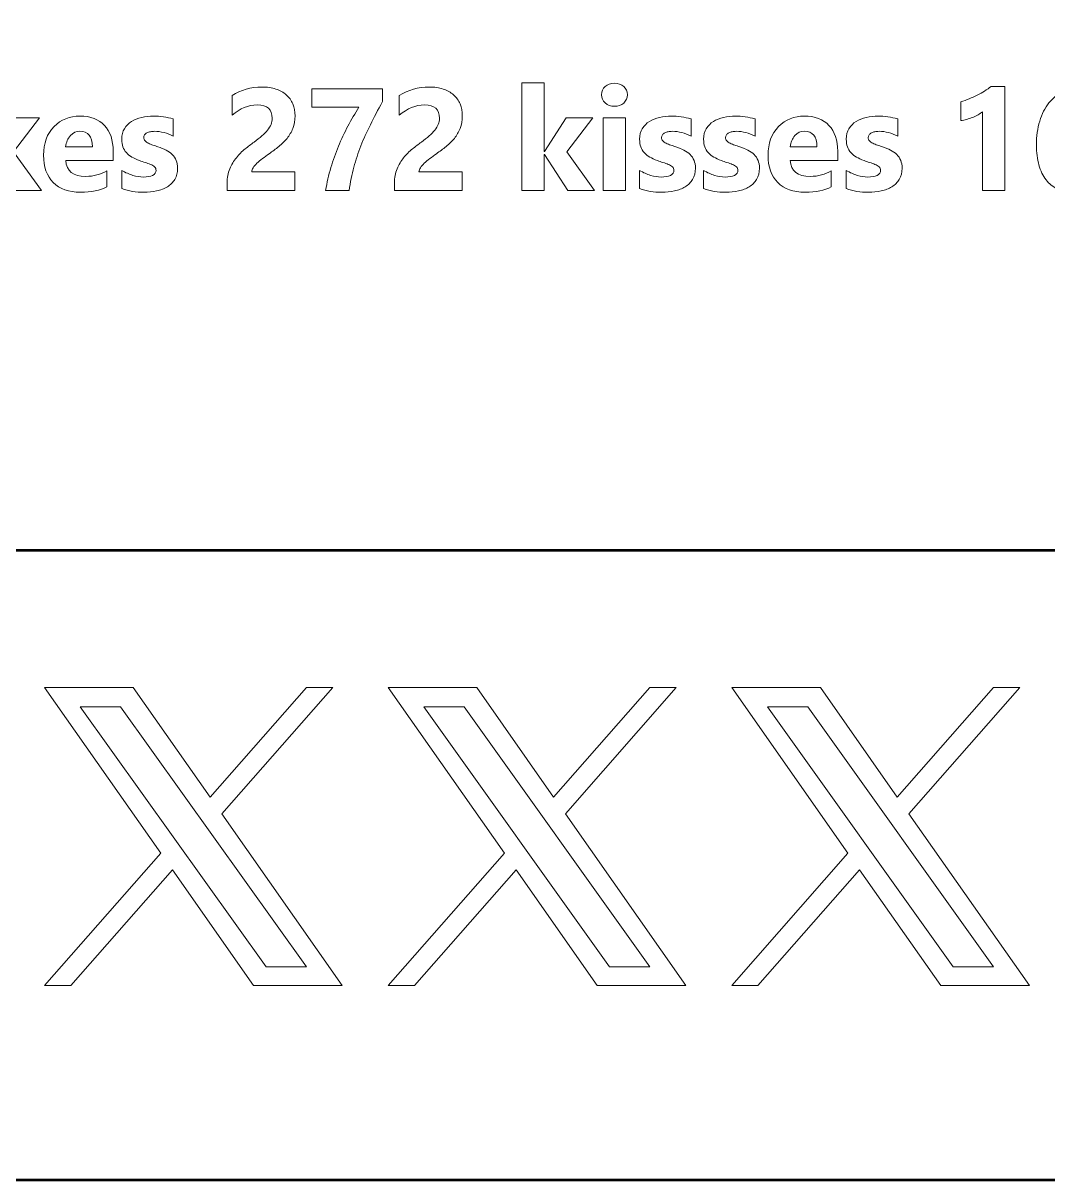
# Model space of a CAD drawing. Header units: centimetres. Extents: x -15 to 18.5, y -14.8 to 14.8.
# Drawn here: x -6.74 to -2.27, y -14.85 to -9.8 of the extents above; entities that cross this region are included whole.
import ezdxf

# ---------------------------------------------------------------- set-up
doc = ezdxf.new("R2010")
doc.units = ezdxf.units.CM
doc.header["$MEASUREMENT"] = 0
doc.layers.add('Layer 1', color=7, linetype='Continuous')

msp = doc.modelspace()

# ---------------------------------------------------------------- linework, layer by layer
at = {"layer": 'Layer 1', "lineweight": 53}
msp.add_lwpolyline([(-15, -14.85), (6, -14.85), (6, 14.85), (-15, 14.85), (-15, -14.85)], close=True, dxfattribs=at)
at = {"layer": 'Layer 1', "color": 5, "lineweight": 53}
msp.add_open_spline([(-13.5, -4.9), (-13.5, -4.9), (4.5, -4.9), (4.5, -4.9), (4.5, -4.9), (4.5, -4.9), (4.5, -12.1), (4.5, -12.1), (4.5, -12.1), (4.5, -12.1), (-13.5, -12.1), (-13.5, -12.1), (-13.5, -12.1), (-13.5, -12.1), (-13.5, -4.9), (-13.5, -4.9)], degree=3, knots=[0, 0, 0, 0, 0.2, 0.2, 0.2, 0.2, 0.4, 0.4, 0.4, 0.4, 0.6, 0.6, 0.6, 0.6, 1, 1, 1, 1], dxfattribs=at)
at = {"layer": 'Layer 1', "color": 202, "lineweight": 9}
for points, knots in [([(-6.66352, -10.52822), (-6.66352, -10.52822), (-6.7811, -10.52822), (-6.7811, -10.52822), (-6.7811, -10.52822), (-6.7811, -10.52822), (-6.88249, -10.37074), (-6.88249, -10.37074), (-6.88249, -10.37074), (-6.88249, -10.37074), (-6.88376, -10.37074), (-6.88376, -10.37074), (-6.88376, -10.37074), (-6.88376, -10.37074), (-6.88376, -10.52822), (-6.88376, -10.52822), (-6.88376, -10.52822), (-6.88376, -10.52822), (-6.98165, -10.52822), (-6.98165, -10.52822), (-6.98165, -10.52822), (-6.98165, -10.52822), (-6.98165, -10.05821), (-6.98165, -10.05821), (-6.98165, -10.05821), (-6.98165, -10.05821), (-6.88376, -10.05821), (-6.88376, -10.05821), (-6.88376, -10.05821), (-6.88376, -10.05821), (-6.88376, -10.3574), (-6.88376, -10.3574), (-6.88376, -10.3574), (-6.88376, -10.3574), (-6.88249, -10.3574), (-6.88249, -10.3574), (-6.88249, -10.3574), (-6.88249, -10.3574), (-6.78787, -10.21072), (-6.78787, -10.21072), (-6.78787, -10.21072), (-6.78787, -10.21072), (-6.67167, -10.21072), (-6.67167, -10.21072), (-6.67167, -10.21072), (-6.67167, -10.21072), (-6.78544, -10.35984), (-6.78544, -10.35984), (-6.78544, -10.35984), (-6.78544, -10.35984), (-6.66352, -10.52822), (-6.66352, -10.52822)], [0, 0, 0, 0, 0.0714286, 0.0714286, 0.0714286, 0.0714286, 0.1428571, 0.1428571, 0.1428571, 0.1428571, 0.2142857, 0.2142857, 0.2142857, 0.2142857, 0.2857143, 0.2857143, 0.2857143, 0.2857143, 0.3571429, 0.3571429, 0.3571429, 0.3571429, 0.4285714, 0.4285714, 0.4285714, 0.4285714, 0.5, 0.5, 0.5, 0.5, 0.5714286, 0.5714286, 0.5714286, 0.5714286, 0.6428571, 0.6428571, 0.6428571, 0.6428571, 0.7142857, 0.7142857, 0.7142857, 0.7142857, 0.7857143, 0.7857143, 0.7857143, 0.7857143, 0.8571429, 0.8571429, 0.8571429, 0.8571429, 1, 1, 1, 1]), ([(-5.74573, -10.44694), (-5.74573, -10.44694), (-5.55724, -10.44694), (-5.55724, -10.44694), (-5.55724, -10.44694), (-5.55724, -10.44694), (-5.55724, -10.52822), (-5.55724, -10.52822), (-5.55724, -10.52822), (-5.55724, -10.52822), (-5.85304, -10.52822), (-5.85304, -10.52822), (-5.85304, -10.52822), (-5.85304, -10.52822), (-5.85304, -10.49478), (-5.85304, -10.49478), (-5.85304, -10.49478), (-5.85304, -10.47202), (-5.84923, -10.4516), (-5.84151, -10.4335), (-5.84151, -10.4335), (-5.83389, -10.4154), (-5.82426, -10.39921), (-5.81272, -10.38482), (-5.81272, -10.38482), (-5.80118, -10.37042), (-5.78848, -10.35772), (-5.77473, -10.34672), (-5.77473, -10.34672), (-5.76097, -10.3356), (-5.74795, -10.32565), (-5.73546, -10.31676), (-5.73546, -10.31676), (-5.72244, -10.30745), (-5.71112, -10.29856), (-5.70128, -10.29009), (-5.70128, -10.29009), (-5.69143, -10.28163), (-5.68318, -10.27316), (-5.67641, -10.2648), (-5.67641, -10.2648), (-5.66974, -10.25644), (-5.66476, -10.24797), (-5.66138, -10.2394), (-5.66138, -10.2394), (-5.6581, -10.23083), (-5.6564, -10.22173), (-5.6564, -10.21199), (-5.6564, -10.21199), (-5.6564, -10.19294), (-5.6618, -10.17855), (-5.6726, -10.16881), (-5.6726, -10.16881), (-5.68329, -10.15918), (-5.6998, -10.15431), (-5.72191, -10.15431), (-5.72191, -10.15431), (-5.76012, -10.15431), (-5.79674, -10.16944), (-5.83166, -10.19982), (-5.83166, -10.19982), (-5.83166, -10.19982), (-5.83166, -10.11367), (-5.83166, -10.11367), (-5.83166, -10.11367), (-5.79293, -10.08869), (-5.74933, -10.0761), (-5.70075, -10.0761), (-5.70075, -10.0761), (-5.67821, -10.0761), (-5.6581, -10.07906), (-5.64021, -10.08499), (-5.64021, -10.08499), (-5.62233, -10.09092), (-5.60719, -10.09928), (-5.5947, -10.11028), (-5.5947, -10.11028), (-5.58232, -10.12118), (-5.5729, -10.13452), (-5.56634, -10.15008), (-5.56634, -10.15008), (-5.55988, -10.16574), (-5.5566, -10.1831), (-5.5566, -10.20236), (-5.5566, -10.20236), (-5.5566, -10.22278), (-5.55978, -10.24099), (-5.56602, -10.25686), (-5.56602, -10.25686), (-5.57237, -10.27284), (-5.58073, -10.28734), (-5.59121, -10.30036), (-5.59121, -10.30036), (-5.60158, -10.31338), (-5.61365, -10.32534), (-5.6273, -10.33613), (-5.6273, -10.33613), (-5.64095, -10.34703), (-5.65513, -10.35751), (-5.66974, -10.36756), (-5.66974, -10.36756), (-5.67969, -10.37466), (-5.68921, -10.38164), (-5.69842, -10.38852), (-5.69842, -10.38852), (-5.70763, -10.3955), (-5.71578, -10.40228), (-5.72276, -10.40905), (-5.72276, -10.40905), (-5.72985, -10.41572), (-5.73546, -10.42228), (-5.73959, -10.42874), (-5.73959, -10.42874), (-5.74372, -10.43509), (-5.74573, -10.44122), (-5.74573, -10.44694)], [0, 0, 0, 0, 0.0333333, 0.0333333, 0.0333333, 0.0333333, 0.0666667, 0.0666667, 0.0666667, 0.0666667, 0.1, 0.1, 0.1, 0.1, 0.1333333, 0.1333333, 0.1333333, 0.1333333, 0.1666667, 0.1666667, 0.1666667, 0.1666667, 0.2, 0.2, 0.2, 0.2, 0.2333333, 0.2333333, 0.2333333, 0.2333333, 0.2666667, 0.2666667, 0.2666667, 0.2666667, 0.3, 0.3, 0.3, 0.3, 0.3333333, 0.3333333, 0.3333333, 0.3333333, 0.3666667, 0.3666667, 0.3666667, 0.3666667, 0.4, 0.4, 0.4, 0.4, 0.4333333, 0.4333333, 0.4333333, 0.4333333, 0.4666667, 0.4666667, 0.4666667, 0.4666667, 0.5, 0.5, 0.5, 0.5, 0.5333333, 0.5333333, 0.5333333, 0.5333333, 0.5666667, 0.5666667, 0.5666667, 0.5666667, 0.6, 0.6, 0.6, 0.6, 0.6333333, 0.6333333, 0.6333333, 0.6333333, 0.6666667, 0.6666667, 0.6666667, 0.6666667, 0.7, 0.7, 0.7, 0.7, 0.7333333, 0.7333333, 0.7333333, 0.7333333, 0.7666667, 0.7666667, 0.7666667, 0.7666667, 0.8, 0.8, 0.8, 0.8, 0.8333333, 0.8333333, 0.8333333, 0.8333333, 0.8666667, 0.8666667, 0.8666667, 0.8666667, 0.9, 0.9, 0.9, 0.9, 0.9333333, 0.9333333, 0.9333333, 0.9333333, 1, 1, 1, 1]), ([(-5.17433, -10.14002), (-5.19412, -10.17579), (-5.2119, -10.20934), (-5.22767, -10.24067), (-5.22767, -10.24067), (-5.24334, -10.272), (-5.2572, -10.3029), (-5.26916, -10.33338), (-5.26916, -10.33338), (-5.28123, -10.36386), (-5.29139, -10.39487), (-5.29985, -10.42641), (-5.29985, -10.42641), (-5.30842, -10.45784), (-5.3153, -10.49181), (-5.3207, -10.52822), (-5.3207, -10.52822), (-5.3207, -10.52822), (-5.42304, -10.52822), (-5.42304, -10.52822), (-5.42304, -10.52822), (-5.41722, -10.49372), (-5.4096, -10.46038), (-5.40008, -10.42842), (-5.40008, -10.42842), (-5.39055, -10.39635), (-5.37954, -10.36524), (-5.36706, -10.33518), (-5.36706, -10.33518), (-5.35457, -10.30512), (-5.3407, -10.27581), (-5.32546, -10.24734), (-5.32546, -10.24734), (-5.31033, -10.21876), (-5.29424, -10.19082), (-5.27731, -10.16362), (-5.27731, -10.16362), (-5.27731, -10.16362), (-5.48379, -10.16362), (-5.48379, -10.16362), (-5.48379, -10.16362), (-5.48379, -10.16362), (-5.48379, -10.08361), (-5.48379, -10.08361), (-5.48379, -10.08361), (-5.48379, -10.08361), (-5.17433, -10.08361), (-5.17433, -10.08361), (-5.17433, -10.08361), (-5.17433, -10.08361), (-5.17433, -10.14002), (-5.17433, -10.14002)], [0, 0, 0, 0, 0.0714286, 0.0714286, 0.0714286, 0.0714286, 0.1428571, 0.1428571, 0.1428571, 0.1428571, 0.2142857, 0.2142857, 0.2142857, 0.2142857, 0.2857143, 0.2857143, 0.2857143, 0.2857143, 0.3571429, 0.3571429, 0.3571429, 0.3571429, 0.4285714, 0.4285714, 0.4285714, 0.4285714, 0.5, 0.5, 0.5, 0.5, 0.5714286, 0.5714286, 0.5714286, 0.5714286, 0.6428571, 0.6428571, 0.6428571, 0.6428571, 0.7142857, 0.7142857, 0.7142857, 0.7142857, 0.7857143, 0.7857143, 0.7857143, 0.7857143, 0.8571429, 0.8571429, 0.8571429, 0.8571429, 1, 1, 1, 1]), ([(-5.01527, -10.44694), (-5.01527, -10.44694), (-4.82678, -10.44694), (-4.82678, -10.44694), (-4.82678, -10.44694), (-4.82678, -10.44694), (-4.82678, -10.52822), (-4.82678, -10.52822), (-4.82678, -10.52822), (-4.82678, -10.52822), (-5.12258, -10.52822), (-5.12258, -10.52822), (-5.12258, -10.52822), (-5.12258, -10.52822), (-5.12258, -10.49478), (-5.12258, -10.49478), (-5.12258, -10.49478), (-5.12258, -10.47202), (-5.11877, -10.4516), (-5.11105, -10.4335), (-5.11105, -10.4335), (-5.10343, -10.4154), (-5.0938, -10.39921), (-5.08226, -10.38482), (-5.08226, -10.38482), (-5.07072, -10.37042), (-5.05802, -10.35772), (-5.04427, -10.34672), (-5.04427, -10.34672), (-5.03051, -10.3356), (-5.01749, -10.32565), (-5.005, -10.31676), (-5.005, -10.31676), (-4.99198, -10.30745), (-4.98066, -10.29856), (-4.97082, -10.29009), (-4.97082, -10.29009), (-4.96097, -10.28163), (-4.95272, -10.27316), (-4.94595, -10.2648), (-4.94595, -10.2648), (-4.93928, -10.25644), (-4.9343, -10.24797), (-4.93092, -10.2394), (-4.93092, -10.2394), (-4.92764, -10.23083), (-4.92594, -10.22173), (-4.92594, -10.21199), (-4.92594, -10.21199), (-4.92594, -10.19294), (-4.93134, -10.17855), (-4.94214, -10.16881), (-4.94214, -10.16881), (-4.95283, -10.15918), (-4.96934, -10.15431), (-4.99145, -10.15431), (-4.99145, -10.15431), (-5.02966, -10.15431), (-5.06628, -10.16944), (-5.1012, -10.19982), (-5.1012, -10.19982), (-5.1012, -10.19982), (-5.1012, -10.11367), (-5.1012, -10.11367), (-5.1012, -10.11367), (-5.06247, -10.08869), (-5.01887, -10.0761), (-4.97029, -10.0761), (-4.97029, -10.0761), (-4.94775, -10.0761), (-4.92764, -10.07906), (-4.90975, -10.08499), (-4.90975, -10.08499), (-4.89187, -10.09092), (-4.87673, -10.09928), (-4.86424, -10.11028), (-4.86424, -10.11028), (-4.85186, -10.12118), (-4.84244, -10.13452), (-4.83588, -10.15008), (-4.83588, -10.15008), (-4.82942, -10.16574), (-4.82614, -10.1831), (-4.82614, -10.20236), (-4.82614, -10.20236), (-4.82614, -10.22278), (-4.82932, -10.24099), (-4.83556, -10.25686), (-4.83556, -10.25686), (-4.84191, -10.27284), (-4.85027, -10.28734), (-4.86075, -10.30036), (-4.86075, -10.30036), (-4.87112, -10.31338), (-4.88319, -10.32534), (-4.89684, -10.33613), (-4.89684, -10.33613), (-4.91049, -10.34703), (-4.92467, -10.35751), (-4.93928, -10.36756), (-4.93928, -10.36756), (-4.94923, -10.37466), (-4.95875, -10.38164), (-4.96796, -10.38852), (-4.96796, -10.38852), (-4.97717, -10.3955), (-4.98532, -10.40228), (-4.9923, -10.40905), (-4.9923, -10.40905), (-4.99939, -10.41572), (-5.005, -10.42228), (-5.00913, -10.42874), (-5.00913, -10.42874), (-5.01326, -10.43509), (-5.01527, -10.44122), (-5.01527, -10.44694)], [0, 0, 0, 0, 0.0333333, 0.0333333, 0.0333333, 0.0333333, 0.0666667, 0.0666667, 0.0666667, 0.0666667, 0.1, 0.1, 0.1, 0.1, 0.1333333, 0.1333333, 0.1333333, 0.1333333, 0.1666667, 0.1666667, 0.1666667, 0.1666667, 0.2, 0.2, 0.2, 0.2, 0.2333333, 0.2333333, 0.2333333, 0.2333333, 0.2666667, 0.2666667, 0.2666667, 0.2666667, 0.3, 0.3, 0.3, 0.3, 0.3333333, 0.3333333, 0.3333333, 0.3333333, 0.3666667, 0.3666667, 0.3666667, 0.3666667, 0.4, 0.4, 0.4, 0.4, 0.4333333, 0.4333333, 0.4333333, 0.4333333, 0.4666667, 0.4666667, 0.4666667, 0.4666667, 0.5, 0.5, 0.5, 0.5, 0.5333333, 0.5333333, 0.5333333, 0.5333333, 0.5666667, 0.5666667, 0.5666667, 0.5666667, 0.6, 0.6, 0.6, 0.6, 0.6333333, 0.6333333, 0.6333333, 0.6333333, 0.6666667, 0.6666667, 0.6666667, 0.6666667, 0.7, 0.7, 0.7, 0.7, 0.7333333, 0.7333333, 0.7333333, 0.7333333, 0.7666667, 0.7666667, 0.7666667, 0.7666667, 0.8, 0.8, 0.8, 0.8, 0.8333333, 0.8333333, 0.8333333, 0.8333333, 0.8666667, 0.8666667, 0.8666667, 0.8666667, 0.9, 0.9, 0.9, 0.9, 0.9333333, 0.9333333, 0.9333333, 0.9333333, 1, 1, 1, 1]), ([(-4.24851, -10.52822), (-4.24851, -10.52822), (-4.36609, -10.52822), (-4.36609, -10.52822), (-4.36609, -10.52822), (-4.36609, -10.52822), (-4.46748, -10.37074), (-4.46748, -10.37074), (-4.46748, -10.37074), (-4.46748, -10.37074), (-4.46875, -10.37074), (-4.46875, -10.37074), (-4.46875, -10.37074), (-4.46875, -10.37074), (-4.46875, -10.52822), (-4.46875, -10.52822), (-4.46875, -10.52822), (-4.46875, -10.52822), (-4.56664, -10.52822), (-4.56664, -10.52822), (-4.56664, -10.52822), (-4.56664, -10.52822), (-4.56664, -10.05821), (-4.56664, -10.05821), (-4.56664, -10.05821), (-4.56664, -10.05821), (-4.46875, -10.05821), (-4.46875, -10.05821), (-4.46875, -10.05821), (-4.46875, -10.05821), (-4.46875, -10.3574), (-4.46875, -10.3574), (-4.46875, -10.3574), (-4.46875, -10.3574), (-4.46748, -10.3574), (-4.46748, -10.3574), (-4.46748, -10.3574), (-4.46748, -10.3574), (-4.37286, -10.21072), (-4.37286, -10.21072), (-4.37286, -10.21072), (-4.37286, -10.21072), (-4.25666, -10.21072), (-4.25666, -10.21072), (-4.25666, -10.21072), (-4.25666, -10.21072), (-4.37043, -10.35984), (-4.37043, -10.35984), (-4.37043, -10.35984), (-4.37043, -10.35984), (-4.24851, -10.52822), (-4.24851, -10.52822)], [0, 0, 0, 0, 0.0714286, 0.0714286, 0.0714286, 0.0714286, 0.1428571, 0.1428571, 0.1428571, 0.1428571, 0.2142857, 0.2142857, 0.2142857, 0.2142857, 0.2857143, 0.2857143, 0.2857143, 0.2857143, 0.3571429, 0.3571429, 0.3571429, 0.3571429, 0.4285714, 0.4285714, 0.4285714, 0.4285714, 0.5, 0.5, 0.5, 0.5, 0.5714286, 0.5714286, 0.5714286, 0.5714286, 0.6428571, 0.6428571, 0.6428571, 0.6428571, 0.7142857, 0.7142857, 0.7142857, 0.7142857, 0.7857143, 0.7857143, 0.7857143, 0.7857143, 0.8571429, 0.8571429, 0.8571429, 0.8571429, 1, 1, 1, 1]), ([(-4.16214, -10.16045), (-4.17865, -10.16045), (-4.1922, -10.15558), (-4.20268, -10.14574), (-4.20268, -10.14574), (-4.21326, -10.1359), (-4.21855, -10.12394), (-4.21855, -10.10965), (-4.21855, -10.10965), (-4.21855, -10.09494), (-4.21326, -10.08298), (-4.20268, -10.07367), (-4.20268, -10.07367), (-4.1922, -10.06435), (-4.17865, -10.0597), (-4.16214, -10.0597), (-4.16214, -10.0597), (-4.14532, -10.0597), (-4.13177, -10.06435), (-4.12129, -10.07367), (-4.12129, -10.07367), (-4.11092, -10.08298), (-4.10563, -10.09494), (-4.10563, -10.10965), (-4.10563, -10.10965), (-4.10563, -10.12447), (-4.11092, -10.13674), (-4.12129, -10.14627), (-4.12129, -10.14627), (-4.13177, -10.15569), (-4.14532, -10.16045), (-4.16214, -10.16045)], [0, 0, 0, 0, 0.1111111, 0.1111111, 0.1111111, 0.1111111, 0.2222222, 0.2222222, 0.2222222, 0.2222222, 0.3333333, 0.3333333, 0.3333333, 0.3333333, 0.4444444, 0.4444444, 0.4444444, 0.4444444, 0.5555556, 0.5555556, 0.5555556, 0.5555556, 0.6666667, 0.6666667, 0.6666667, 0.6666667, 0.7777778, 0.7777778, 0.7777778, 0.7777778, 1, 1, 1, 1]), ([(-2.45759, -10.07367), (-2.45759, -10.07367), (-2.45759, -10.52822), (-2.45759, -10.52822), (-2.45759, -10.52822), (-2.45759, -10.52822), (-2.55527, -10.52822), (-2.55527, -10.52822), (-2.55527, -10.52822), (-2.55527, -10.52822), (-2.55527, -10.18405), (-2.55527, -10.18405), (-2.55527, -10.18405), (-2.56067, -10.18881), (-2.56702, -10.19326), (-2.57443, -10.19749), (-2.57443, -10.19749), (-2.58173, -10.20172), (-2.58956, -10.20564), (-2.59782, -10.20903), (-2.59782, -10.20903), (-2.60607, -10.21241), (-2.61464, -10.21527), (-2.62353, -10.2177), (-2.62353, -10.2177), (-2.63242, -10.22003), (-2.64121, -10.22173), (-2.64989, -10.22278), (-2.64989, -10.22278), (-2.64989, -10.22278), (-2.64989, -10.14034), (-2.64989, -10.14034), (-2.64989, -10.14034), (-2.62449, -10.13293), (-2.60046, -10.12341), (-2.57792, -10.11177), (-2.57792, -10.11177), (-2.55538, -10.10023), (-2.53506, -10.08753), (-2.51685, -10.07367), (-2.51685, -10.07367), (-2.51685, -10.07367), (-2.45759, -10.07367), (-2.45759, -10.07367)], [0, 0, 0, 0, 0.0833333, 0.0833333, 0.0833333, 0.0833333, 0.1666667, 0.1666667, 0.1666667, 0.1666667, 0.25, 0.25, 0.25, 0.25, 0.3333333, 0.3333333, 0.3333333, 0.3333333, 0.4166667, 0.4166667, 0.4166667, 0.4166667, 0.5, 0.5, 0.5, 0.5, 0.5833333, 0.5833333, 0.5833333, 0.5833333, 0.6666667, 0.6666667, 0.6666667, 0.6666667, 0.75, 0.75, 0.75, 0.75, 0.8333333, 0.8333333, 0.8333333, 0.8333333, 1, 1, 1, 1]), ([(-2.00621, -10.38037), (-2.00621, -10.40228), (-2.01002, -10.4227), (-2.01764, -10.44175), (-2.01764, -10.44175), (-2.02537, -10.4607), (-2.03595, -10.47721), (-2.0496, -10.49118), (-2.0496, -10.49118), (-2.06325, -10.50515), (-2.07945, -10.51605), (-2.09828, -10.52399), (-2.09828, -10.52399), (-2.11712, -10.53203), (-2.13765, -10.53595), (-2.15999, -10.53595), (-2.15999, -10.53595), (-2.18496, -10.53595), (-2.2074, -10.53129), (-2.22708, -10.52198), (-2.22708, -10.52198), (-2.24687, -10.51277), (-2.2636, -10.49922), (-2.27725, -10.48155), (-2.27725, -10.48155), (-2.2908, -10.46387), (-2.30127, -10.44218), (-2.30847, -10.41657), (-2.30847, -10.41657), (-2.31577, -10.39095), (-2.31937, -10.36196), (-2.31937, -10.32946), (-2.31937, -10.32946), (-2.31937, -10.29126), (-2.31471, -10.25655), (-2.30529, -10.22543), (-2.30529, -10.22543), (-2.29588, -10.19432), (-2.28243, -10.16775), (-2.26497, -10.14563), (-2.26497, -10.14563), (-2.24751, -10.12351), (-2.22634, -10.10637), (-2.20158, -10.0943), (-2.20158, -10.0943), (-2.17671, -10.08224), (-2.14887, -10.0761), (-2.11786, -10.0761), (-2.11786, -10.0761), (-2.08347, -10.0761), (-2.0569, -10.08023), (-2.03785, -10.08827), (-2.03785, -10.08827), (-2.03785, -10.08827), (-2.03785, -10.17008), (-2.03785, -10.17008), (-2.03785, -10.17008), (-2.0604, -10.15727), (-2.08495, -10.15092), (-2.11162, -10.15092), (-2.11162, -10.15092), (-2.12813, -10.15092), (-2.14316, -10.1541), (-2.1566, -10.16045), (-2.1566, -10.16045), (-2.17004, -10.1669), (-2.18158, -10.17601), (-2.19121, -10.18775), (-2.19121, -10.18775), (-2.20073, -10.19961), (-2.20835, -10.21379), (-2.21375, -10.2304), (-2.21375, -10.2304), (-2.21925, -10.24702), (-2.22222, -10.26565), (-2.22264, -10.28607), (-2.22264, -10.28607), (-2.22264, -10.28607), (-2.22073, -10.28607), (-2.22073, -10.28607), (-2.22073, -10.28607), (-2.19967, -10.25686), (-2.16856, -10.24236), (-2.12749, -10.24236), (-2.12749, -10.24236), (-2.10908, -10.24236), (-2.09236, -10.24564), (-2.07754, -10.25231), (-2.07754, -10.25231), (-2.06262, -10.25887), (-2.04992, -10.26819), (-2.03934, -10.28036), (-2.03934, -10.28036), (-2.02886, -10.29242), (-2.02071, -10.30692), (-2.01489, -10.32386), (-2.01489, -10.32386), (-2.00907, -10.34089), (-2.00621, -10.35963), (-2.00621, -10.38037)], [0, 0, 0, 0, 0.0384615, 0.0384615, 0.0384615, 0.0384615, 0.0769231, 0.0769231, 0.0769231, 0.0769231, 0.1153846, 0.1153846, 0.1153846, 0.1153846, 0.1538462, 0.1538462, 0.1538462, 0.1538462, 0.1923077, 0.1923077, 0.1923077, 0.1923077, 0.2307692, 0.2307692, 0.2307692, 0.2307692, 0.2692308, 0.2692308, 0.2692308, 0.2692308, 0.3076923, 0.3076923, 0.3076923, 0.3076923, 0.3461538, 0.3461538, 0.3461538, 0.3461538, 0.3846154, 0.3846154, 0.3846154, 0.3846154, 0.4230769, 0.4230769, 0.4230769, 0.4230769, 0.4615385, 0.4615385, 0.4615385, 0.4615385, 0.5, 0.5, 0.5, 0.5, 0.5384615, 0.5384615, 0.5384615, 0.5384615, 0.5769231, 0.5769231, 0.5769231, 0.5769231, 0.6153846, 0.6153846, 0.6153846, 0.6153846, 0.6538462, 0.6538462, 0.6538462, 0.6538462, 0.6923077, 0.6923077, 0.6923077, 0.6923077, 0.7307692, 0.7307692, 0.7307692, 0.7307692, 0.7692308, 0.7692308, 0.7692308, 0.7692308, 0.8076923, 0.8076923, 0.8076923, 0.8076923, 0.8461538, 0.8461538, 0.8461538, 0.8461538, 0.8846154, 0.8846154, 0.8846154, 0.8846154, 0.9230769, 0.9230769, 0.9230769, 0.9230769, 1, 1, 1, 1]), ([(-6.35035, -10.39741), (-6.35035, -10.39741), (-6.55747, -10.39741), (-6.55747, -10.39741), (-6.55747, -10.39741), (-6.55419, -10.44345), (-6.52508, -10.46652), (-6.47037, -10.46652), (-6.47037, -10.46652), (-6.43544, -10.46652), (-6.40475, -10.45826), (-6.37829, -10.44175), (-6.37829, -10.44175), (-6.37829, -10.44175), (-6.37829, -10.51245), (-6.37829, -10.51245), (-6.37829, -10.51245), (-6.40761, -10.52811), (-6.44571, -10.53595), (-6.4927, -10.53595), (-6.4927, -10.53595), (-6.54392, -10.53595), (-6.58372, -10.52176), (-6.61208, -10.49329), (-6.61208, -10.49329), (-6.64034, -10.46493), (-6.65452, -10.42524), (-6.65452, -10.37444), (-6.65452, -10.37444), (-6.65452, -10.32174), (-6.63928, -10.27993), (-6.60859, -10.24914), (-6.60859, -10.24914), (-6.578, -10.21834), (-6.54043, -10.20299), (-6.49577, -10.20299), (-6.49577, -10.20299), (-6.44952, -10.20299), (-6.41364, -10.21675), (-6.38835, -10.24416), (-6.38835, -10.24416), (-6.36305, -10.27168), (-6.35035, -10.30904), (-6.35035, -10.35613), (-6.35035, -10.35613), (-6.35035, -10.35613), (-6.35035, -10.39741), (-6.35035, -10.39741)], [0, 0, 0, 0, 0.0769231, 0.0769231, 0.0769231, 0.0769231, 0.1538462, 0.1538462, 0.1538462, 0.1538462, 0.2307692, 0.2307692, 0.2307692, 0.2307692, 0.3076923, 0.3076923, 0.3076923, 0.3076923, 0.3846154, 0.3846154, 0.3846154, 0.3846154, 0.4615385, 0.4615385, 0.4615385, 0.4615385, 0.5384615, 0.5384615, 0.5384615, 0.5384615, 0.6153846, 0.6153846, 0.6153846, 0.6153846, 0.6923077, 0.6923077, 0.6923077, 0.6923077, 0.7692308, 0.7692308, 0.7692308, 0.7692308, 0.8461538, 0.8461538, 0.8461538, 0.8461538, 1, 1, 1, 1]), ([(-6.31288, -10.51986), (-6.31288, -10.51986), (-6.31288, -10.44048), (-6.31288, -10.44048), (-6.31288, -10.44048), (-6.29669, -10.45022), (-6.2806, -10.45742), (-6.26462, -10.46218), (-6.26462, -10.46218), (-6.24864, -10.46694), (-6.23351, -10.46927), (-6.21922, -10.46927), (-6.21922, -10.46927), (-6.20186, -10.46927), (-6.18811, -10.46694), (-6.17816, -10.46218), (-6.17816, -10.46218), (-6.1681, -10.45742), (-6.16313, -10.45022), (-6.16313, -10.44048), (-6.16313, -10.44048), (-6.16313, -10.43424), (-6.16535, -10.42905), (-6.1699, -10.42493), (-6.1699, -10.42493), (-6.17445, -10.4208), (-6.18027, -10.4172), (-6.18747, -10.41413), (-6.18747, -10.41413), (-6.19456, -10.41106), (-6.20239, -10.4082), (-6.21086, -10.40577), (-6.21086, -10.40577), (-6.21933, -10.40323), (-6.22748, -10.40048), (-6.23531, -10.39741), (-6.23531, -10.39741), (-6.2479, -10.39265), (-6.25901, -10.38746), (-6.26865, -10.38206), (-6.26865, -10.38206), (-6.27828, -10.37656), (-6.28632, -10.37021), (-6.29288, -10.36291), (-6.29288, -10.36291), (-6.29934, -10.35571), (-6.30431, -10.34735), (-6.3077, -10.33783), (-6.3077, -10.33783), (-6.31108, -10.3283), (-6.31288, -10.31708), (-6.31288, -10.30406), (-6.31288, -10.30406), (-6.31288, -10.28628), (-6.30897, -10.27094), (-6.30124, -10.25813), (-6.30124, -10.25813), (-6.29352, -10.24533), (-6.28314, -10.23485), (-6.27023, -10.2267), (-6.27023, -10.2267), (-6.25732, -10.21855), (-6.2425, -10.21252), (-6.22589, -10.20871), (-6.22589, -10.20871), (-6.20927, -10.2049), (-6.19192, -10.20299), (-6.17392, -10.20299), (-6.17392, -10.20299), (-6.15985, -10.20299), (-6.14567, -10.20405), (-6.13117, -10.20627), (-6.13117, -10.20627), (-6.11667, -10.20839), (-6.10238, -10.21157), (-6.08831, -10.21569), (-6.08831, -10.21569), (-6.08831, -10.21569), (-6.08831, -10.29136), (-6.08831, -10.29136), (-6.08831, -10.29136), (-6.10079, -10.28406), (-6.11402, -10.27866), (-6.1282, -10.27507), (-6.1282, -10.27507), (-6.14239, -10.27147), (-6.15625, -10.26967), (-6.1699, -10.26967), (-6.1699, -10.26967), (-6.17636, -10.26967), (-6.18239, -10.2702), (-6.188, -10.27136), (-6.188, -10.27136), (-6.19372, -10.27242), (-6.1988, -10.27411), (-6.20313, -10.27634), (-6.20313, -10.27634), (-6.20747, -10.27845), (-6.21086, -10.2812), (-6.21329, -10.2847), (-6.21329, -10.2847), (-6.21583, -10.28808), (-6.217, -10.292), (-6.217, -10.29634), (-6.217, -10.29634), (-6.217, -10.30205), (-6.2152, -10.30703), (-6.2115, -10.31116), (-6.2115, -10.31116), (-6.20769, -10.31528), (-6.20292, -10.31888), (-6.19689, -10.32184), (-6.19689, -10.32184), (-6.19086, -10.32491), (-6.18419, -10.32756), (-6.17689, -10.32989), (-6.17689, -10.32989), (-6.16959, -10.33232), (-6.16228, -10.33476), (-6.15498, -10.33719), (-6.15498, -10.33719), (-6.14196, -10.34174), (-6.13022, -10.34672), (-6.11963, -10.35211), (-6.11963, -10.35211), (-6.10915, -10.35751), (-6.10005, -10.36375), (-6.09254, -10.37106), (-6.09254, -10.37106), (-6.08502, -10.37825), (-6.0792, -10.38672), (-6.07518, -10.39646), (-6.07518, -10.39646), (-6.07116, -10.40619), (-6.06915, -10.41773), (-6.06915, -10.43117), (-6.06915, -10.43117), (-6.06915, -10.45001), (-6.07317, -10.4661), (-6.08143, -10.47943), (-6.08143, -10.47943), (-6.08958, -10.49277), (-6.10037, -10.50356), (-6.11392, -10.51192), (-6.11392, -10.51192), (-6.12746, -10.52028), (-6.14313, -10.52642), (-6.1608, -10.53023), (-6.1608, -10.53023), (-6.17848, -10.53404), (-6.19678, -10.53595), (-6.21583, -10.53595), (-6.21583, -10.53595), (-6.25076, -10.53595), (-6.28304, -10.53055), (-6.31288, -10.51986)], [0, 0, 0, 0, 0.025, 0.025, 0.025, 0.025, 0.05, 0.05, 0.05, 0.05, 0.075, 0.075, 0.075, 0.075, 0.1, 0.1, 0.1, 0.1, 0.125, 0.125, 0.125, 0.125, 0.15, 0.15, 0.15, 0.15, 0.175, 0.175, 0.175, 0.175, 0.2, 0.2, 0.2, 0.2, 0.225, 0.225, 0.225, 0.225, 0.25, 0.25, 0.25, 0.25, 0.275, 0.275, 0.275, 0.275, 0.3, 0.3, 0.3, 0.3, 0.325, 0.325, 0.325, 0.325, 0.35, 0.35, 0.35, 0.35, 0.375, 0.375, 0.375, 0.375, 0.4, 0.4, 0.4, 0.4, 0.425, 0.425, 0.425, 0.425, 0.45, 0.45, 0.45, 0.45, 0.475, 0.475, 0.475, 0.475, 0.5, 0.5, 0.5, 0.5, 0.525, 0.525, 0.525, 0.525, 0.55, 0.55, 0.55, 0.55, 0.575, 0.575, 0.575, 0.575, 0.6, 0.6, 0.6, 0.6, 0.625, 0.625, 0.625, 0.625, 0.65, 0.65, 0.65, 0.65, 0.675, 0.675, 0.675, 0.675, 0.7, 0.7, 0.7, 0.7, 0.725, 0.725, 0.725, 0.725, 0.75, 0.75, 0.75, 0.75, 0.775, 0.775, 0.775, 0.775, 0.8, 0.8, 0.8, 0.8, 0.825, 0.825, 0.825, 0.825, 0.85, 0.85, 0.85, 0.85, 0.875, 0.875, 0.875, 0.875, 0.9, 0.9, 0.9, 0.9, 0.925, 0.925, 0.925, 0.925, 0.95, 0.95, 0.95, 0.95, 1, 1, 1, 1]), ([(-4.05207, -10.51986), (-4.05207, -10.51986), (-4.05207, -10.44048), (-4.05207, -10.44048), (-4.05207, -10.44048), (-4.03588, -10.45022), (-4.01979, -10.45742), (-4.00381, -10.46218), (-4.00381, -10.46218), (-3.98783, -10.46694), (-3.9727, -10.46927), (-3.95841, -10.46927), (-3.95841, -10.46927), (-3.94105, -10.46927), (-3.9273, -10.46694), (-3.91735, -10.46218), (-3.91735, -10.46218), (-3.90729, -10.45742), (-3.90232, -10.45022), (-3.90232, -10.44048), (-3.90232, -10.44048), (-3.90232, -10.43424), (-3.90454, -10.42905), (-3.90909, -10.42493), (-3.90909, -10.42493), (-3.91364, -10.4208), (-3.91946, -10.4172), (-3.92666, -10.41413), (-3.92666, -10.41413), (-3.93375, -10.41106), (-3.94158, -10.4082), (-3.95005, -10.40577), (-3.95005, -10.40577), (-3.95852, -10.40323), (-3.96667, -10.40048), (-3.9745, -10.39741), (-3.9745, -10.39741), (-3.98709, -10.39265), (-3.9982, -10.38746), (-4.00784, -10.38206), (-4.00784, -10.38206), (-4.01747, -10.37656), (-4.02551, -10.37021), (-4.03207, -10.36291), (-4.03207, -10.36291), (-4.03853, -10.35571), (-4.0435, -10.34735), (-4.04689, -10.33783), (-4.04689, -10.33783), (-4.05027, -10.3283), (-4.05207, -10.31708), (-4.05207, -10.30406), (-4.05207, -10.30406), (-4.05207, -10.28628), (-4.04816, -10.27094), (-4.04043, -10.25813), (-4.04043, -10.25813), (-4.03271, -10.24533), (-4.02233, -10.23485), (-4.00942, -10.2267), (-4.00942, -10.2267), (-3.99651, -10.21855), (-3.98169, -10.21252), (-3.96508, -10.20871), (-3.96508, -10.20871), (-3.94846, -10.2049), (-3.93111, -10.20299), (-3.91311, -10.20299), (-3.91311, -10.20299), (-3.89904, -10.20299), (-3.88486, -10.20405), (-3.87036, -10.20627), (-3.87036, -10.20627), (-3.85586, -10.20839), (-3.84157, -10.21157), (-3.8275, -10.21569), (-3.8275, -10.21569), (-3.8275, -10.21569), (-3.8275, -10.29136), (-3.8275, -10.29136), (-3.8275, -10.29136), (-3.83998, -10.28406), (-3.85321, -10.27866), (-3.86739, -10.27507), (-3.86739, -10.27507), (-3.88158, -10.27147), (-3.89544, -10.26967), (-3.90909, -10.26967), (-3.90909, -10.26967), (-3.91555, -10.26967), (-3.92158, -10.2702), (-3.92719, -10.27136), (-3.92719, -10.27136), (-3.93291, -10.27242), (-3.93799, -10.27411), (-3.94232, -10.27634), (-3.94232, -10.27634), (-3.94666, -10.27845), (-3.95005, -10.2812), (-3.95248, -10.2847), (-3.95248, -10.2847), (-3.95502, -10.28808), (-3.95619, -10.292), (-3.95619, -10.29634), (-3.95619, -10.29634), (-3.95619, -10.30205), (-3.95439, -10.30703), (-3.95069, -10.31116), (-3.95069, -10.31116), (-3.94688, -10.31528), (-3.94211, -10.31888), (-3.93608, -10.32184), (-3.93608, -10.32184), (-3.93005, -10.32491), (-3.92338, -10.32756), (-3.91608, -10.32989), (-3.91608, -10.32989), (-3.90878, -10.33232), (-3.90147, -10.33476), (-3.89417, -10.33719), (-3.89417, -10.33719), (-3.88115, -10.34174), (-3.86941, -10.34672), (-3.85882, -10.35211), (-3.85882, -10.35211), (-3.84834, -10.35751), (-3.83924, -10.36375), (-3.83173, -10.37106), (-3.83173, -10.37106), (-3.82421, -10.37825), (-3.81839, -10.38672), (-3.81437, -10.39646), (-3.81437, -10.39646), (-3.81035, -10.40619), (-3.80834, -10.41773), (-3.80834, -10.43117), (-3.80834, -10.43117), (-3.80834, -10.45001), (-3.81236, -10.4661), (-3.82062, -10.47943), (-3.82062, -10.47943), (-3.82877, -10.49277), (-3.83956, -10.50356), (-3.85311, -10.51192), (-3.85311, -10.51192), (-3.86665, -10.52028), (-3.88232, -10.52642), (-3.89999, -10.53023), (-3.89999, -10.53023), (-3.91767, -10.53404), (-3.93597, -10.53595), (-3.95502, -10.53595), (-3.95502, -10.53595), (-3.98995, -10.53595), (-4.02223, -10.53055), (-4.05207, -10.51986)], [0, 0, 0, 0, 0.025, 0.025, 0.025, 0.025, 0.05, 0.05, 0.05, 0.05, 0.075, 0.075, 0.075, 0.075, 0.1, 0.1, 0.1, 0.1, 0.125, 0.125, 0.125, 0.125, 0.15, 0.15, 0.15, 0.15, 0.175, 0.175, 0.175, 0.175, 0.2, 0.2, 0.2, 0.2, 0.225, 0.225, 0.225, 0.225, 0.25, 0.25, 0.25, 0.25, 0.275, 0.275, 0.275, 0.275, 0.3, 0.3, 0.3, 0.3, 0.325, 0.325, 0.325, 0.325, 0.35, 0.35, 0.35, 0.35, 0.375, 0.375, 0.375, 0.375, 0.4, 0.4, 0.4, 0.4, 0.425, 0.425, 0.425, 0.425, 0.45, 0.45, 0.45, 0.45, 0.475, 0.475, 0.475, 0.475, 0.5, 0.5, 0.5, 0.5, 0.525, 0.525, 0.525, 0.525, 0.55, 0.55, 0.55, 0.55, 0.575, 0.575, 0.575, 0.575, 0.6, 0.6, 0.6, 0.6, 0.625, 0.625, 0.625, 0.625, 0.65, 0.65, 0.65, 0.65, 0.675, 0.675, 0.675, 0.675, 0.7, 0.7, 0.7, 0.7, 0.725, 0.725, 0.725, 0.725, 0.75, 0.75, 0.75, 0.75, 0.775, 0.775, 0.775, 0.775, 0.8, 0.8, 0.8, 0.8, 0.825, 0.825, 0.825, 0.825, 0.85, 0.85, 0.85, 0.85, 0.875, 0.875, 0.875, 0.875, 0.9, 0.9, 0.9, 0.9, 0.925, 0.925, 0.925, 0.925, 0.95, 0.95, 0.95, 0.95, 1, 1, 1, 1]), ([(-3.77267, -10.51986), (-3.77267, -10.51986), (-3.77267, -10.44048), (-3.77267, -10.44048), (-3.77267, -10.44048), (-3.75648, -10.45022), (-3.74039, -10.45742), (-3.72441, -10.46218), (-3.72441, -10.46218), (-3.70843, -10.46694), (-3.6933, -10.46927), (-3.67901, -10.46927), (-3.67901, -10.46927), (-3.66165, -10.46927), (-3.6479, -10.46694), (-3.63795, -10.46218), (-3.63795, -10.46218), (-3.62789, -10.45742), (-3.62292, -10.45022), (-3.62292, -10.44048), (-3.62292, -10.44048), (-3.62292, -10.43424), (-3.62514, -10.42905), (-3.62969, -10.42493), (-3.62969, -10.42493), (-3.63424, -10.4208), (-3.64006, -10.4172), (-3.64726, -10.41413), (-3.64726, -10.41413), (-3.65435, -10.41106), (-3.66218, -10.4082), (-3.67065, -10.40577), (-3.67065, -10.40577), (-3.67912, -10.40323), (-3.68727, -10.40048), (-3.6951, -10.39741), (-3.6951, -10.39741), (-3.70769, -10.39265), (-3.7188, -10.38746), (-3.72844, -10.38206), (-3.72844, -10.38206), (-3.73807, -10.37656), (-3.74611, -10.37021), (-3.75267, -10.36291), (-3.75267, -10.36291), (-3.75913, -10.35571), (-3.7641, -10.34735), (-3.76749, -10.33783), (-3.76749, -10.33783), (-3.77087, -10.3283), (-3.77267, -10.31708), (-3.77267, -10.30406), (-3.77267, -10.30406), (-3.77267, -10.28628), (-3.76876, -10.27094), (-3.76103, -10.25813), (-3.76103, -10.25813), (-3.75331, -10.24533), (-3.74293, -10.23485), (-3.73002, -10.2267), (-3.73002, -10.2267), (-3.71711, -10.21855), (-3.70229, -10.21252), (-3.68568, -10.20871), (-3.68568, -10.20871), (-3.66906, -10.2049), (-3.65171, -10.20299), (-3.63371, -10.20299), (-3.63371, -10.20299), (-3.61964, -10.20299), (-3.60546, -10.20405), (-3.59096, -10.20627), (-3.59096, -10.20627), (-3.57646, -10.20839), (-3.56217, -10.21157), (-3.5481, -10.21569), (-3.5481, -10.21569), (-3.5481, -10.21569), (-3.5481, -10.29136), (-3.5481, -10.29136), (-3.5481, -10.29136), (-3.56058, -10.28406), (-3.57381, -10.27866), (-3.58799, -10.27507), (-3.58799, -10.27507), (-3.60218, -10.27147), (-3.61604, -10.26967), (-3.62969, -10.26967), (-3.62969, -10.26967), (-3.63615, -10.26967), (-3.64218, -10.2702), (-3.64779, -10.27136), (-3.64779, -10.27136), (-3.65351, -10.27242), (-3.65859, -10.27411), (-3.66292, -10.27634), (-3.66292, -10.27634), (-3.66726, -10.27845), (-3.67065, -10.2812), (-3.67308, -10.2847), (-3.67308, -10.2847), (-3.67562, -10.28808), (-3.67679, -10.292), (-3.67679, -10.29634), (-3.67679, -10.29634), (-3.67679, -10.30205), (-3.67499, -10.30703), (-3.67129, -10.31116), (-3.67129, -10.31116), (-3.66748, -10.31528), (-3.66271, -10.31888), (-3.65668, -10.32184), (-3.65668, -10.32184), (-3.65065, -10.32491), (-3.64398, -10.32756), (-3.63668, -10.32989), (-3.63668, -10.32989), (-3.62938, -10.33232), (-3.62207, -10.33476), (-3.61477, -10.33719), (-3.61477, -10.33719), (-3.60175, -10.34174), (-3.59001, -10.34672), (-3.57942, -10.35211), (-3.57942, -10.35211), (-3.56894, -10.35751), (-3.55984, -10.36375), (-3.55233, -10.37106), (-3.55233, -10.37106), (-3.54481, -10.37825), (-3.53899, -10.38672), (-3.53497, -10.39646), (-3.53497, -10.39646), (-3.53095, -10.40619), (-3.52894, -10.41773), (-3.52894, -10.43117), (-3.52894, -10.43117), (-3.52894, -10.45001), (-3.53296, -10.4661), (-3.54122, -10.47943), (-3.54122, -10.47943), (-3.54937, -10.49277), (-3.56016, -10.50356), (-3.57371, -10.51192), (-3.57371, -10.51192), (-3.58725, -10.52028), (-3.60292, -10.52642), (-3.62059, -10.53023), (-3.62059, -10.53023), (-3.63827, -10.53404), (-3.65657, -10.53595), (-3.67562, -10.53595), (-3.67562, -10.53595), (-3.71055, -10.53595), (-3.74283, -10.53055), (-3.77267, -10.51986)], [0, 0, 0, 0, 0.025, 0.025, 0.025, 0.025, 0.05, 0.05, 0.05, 0.05, 0.075, 0.075, 0.075, 0.075, 0.1, 0.1, 0.1, 0.1, 0.125, 0.125, 0.125, 0.125, 0.15, 0.15, 0.15, 0.15, 0.175, 0.175, 0.175, 0.175, 0.2, 0.2, 0.2, 0.2, 0.225, 0.225, 0.225, 0.225, 0.25, 0.25, 0.25, 0.25, 0.275, 0.275, 0.275, 0.275, 0.3, 0.3, 0.3, 0.3, 0.325, 0.325, 0.325, 0.325, 0.35, 0.35, 0.35, 0.35, 0.375, 0.375, 0.375, 0.375, 0.4, 0.4, 0.4, 0.4, 0.425, 0.425, 0.425, 0.425, 0.45, 0.45, 0.45, 0.45, 0.475, 0.475, 0.475, 0.475, 0.5, 0.5, 0.5, 0.5, 0.525, 0.525, 0.525, 0.525, 0.55, 0.55, 0.55, 0.55, 0.575, 0.575, 0.575, 0.575, 0.6, 0.6, 0.6, 0.6, 0.625, 0.625, 0.625, 0.625, 0.65, 0.65, 0.65, 0.65, 0.675, 0.675, 0.675, 0.675, 0.7, 0.7, 0.7, 0.7, 0.725, 0.725, 0.725, 0.725, 0.75, 0.75, 0.75, 0.75, 0.775, 0.775, 0.775, 0.775, 0.8, 0.8, 0.8, 0.8, 0.825, 0.825, 0.825, 0.825, 0.85, 0.85, 0.85, 0.85, 0.875, 0.875, 0.875, 0.875, 0.9, 0.9, 0.9, 0.9, 0.925, 0.925, 0.925, 0.925, 0.95, 0.95, 0.95, 0.95, 1, 1, 1, 1]), ([(-3.1872, -10.39741), (-3.1872, -10.39741), (-3.39432, -10.39741), (-3.39432, -10.39741), (-3.39432, -10.39741), (-3.39104, -10.44345), (-3.36193, -10.46652), (-3.30722, -10.46652), (-3.30722, -10.46652), (-3.27229, -10.46652), (-3.2416, -10.45826), (-3.21514, -10.44175), (-3.21514, -10.44175), (-3.21514, -10.44175), (-3.21514, -10.51245), (-3.21514, -10.51245), (-3.21514, -10.51245), (-3.24446, -10.52811), (-3.28256, -10.53595), (-3.32955, -10.53595), (-3.32955, -10.53595), (-3.38077, -10.53595), (-3.42057, -10.52176), (-3.44893, -10.49329), (-3.44893, -10.49329), (-3.47719, -10.46493), (-3.49137, -10.42524), (-3.49137, -10.37444), (-3.49137, -10.37444), (-3.49137, -10.32174), (-3.47613, -10.27993), (-3.44544, -10.24914), (-3.44544, -10.24914), (-3.41485, -10.21834), (-3.37728, -10.20299), (-3.33262, -10.20299), (-3.33262, -10.20299), (-3.28637, -10.20299), (-3.25049, -10.21675), (-3.2252, -10.24416), (-3.2252, -10.24416), (-3.1999, -10.27168), (-3.1872, -10.30904), (-3.1872, -10.35613), (-3.1872, -10.35613), (-3.1872, -10.35613), (-3.1872, -10.39741), (-3.1872, -10.39741)], [0, 0, 0, 0, 0.0769231, 0.0769231, 0.0769231, 0.0769231, 0.1538462, 0.1538462, 0.1538462, 0.1538462, 0.2307692, 0.2307692, 0.2307692, 0.2307692, 0.3076923, 0.3076923, 0.3076923, 0.3076923, 0.3846154, 0.3846154, 0.3846154, 0.3846154, 0.4615385, 0.4615385, 0.4615385, 0.4615385, 0.5384615, 0.5384615, 0.5384615, 0.5384615, 0.6153846, 0.6153846, 0.6153846, 0.6153846, 0.6923077, 0.6923077, 0.6923077, 0.6923077, 0.7692308, 0.7692308, 0.7692308, 0.7692308, 0.8461538, 0.8461538, 0.8461538, 0.8461538, 1, 1, 1, 1]), ([(-3.14973, -10.51986), (-3.14973, -10.51986), (-3.14973, -10.44048), (-3.14973, -10.44048), (-3.14973, -10.44048), (-3.13354, -10.45022), (-3.11745, -10.45742), (-3.10147, -10.46218), (-3.10147, -10.46218), (-3.08549, -10.46694), (-3.07036, -10.46927), (-3.05607, -10.46927), (-3.05607, -10.46927), (-3.03871, -10.46927), (-3.02496, -10.46694), (-3.01501, -10.46218), (-3.01501, -10.46218), (-3.00495, -10.45742), (-2.99998, -10.45022), (-2.99998, -10.44048), (-2.99998, -10.44048), (-2.99998, -10.43424), (-3.0022, -10.42905), (-3.00675, -10.42493), (-3.00675, -10.42493), (-3.0113, -10.4208), (-3.01712, -10.4172), (-3.02432, -10.41413), (-3.02432, -10.41413), (-3.03141, -10.41106), (-3.03924, -10.4082), (-3.04771, -10.40577), (-3.04771, -10.40577), (-3.05618, -10.40323), (-3.06433, -10.40048), (-3.07216, -10.39741), (-3.07216, -10.39741), (-3.08475, -10.39265), (-3.09586, -10.38746), (-3.1055, -10.38206), (-3.1055, -10.38206), (-3.11513, -10.37656), (-3.12317, -10.37021), (-3.12973, -10.36291), (-3.12973, -10.36291), (-3.13619, -10.35571), (-3.14116, -10.34735), (-3.14455, -10.33783), (-3.14455, -10.33783), (-3.14793, -10.3283), (-3.14973, -10.31708), (-3.14973, -10.30406), (-3.14973, -10.30406), (-3.14973, -10.28628), (-3.14582, -10.27094), (-3.13809, -10.25813), (-3.13809, -10.25813), (-3.13037, -10.24533), (-3.11999, -10.23485), (-3.10708, -10.2267), (-3.10708, -10.2267), (-3.09417, -10.21855), (-3.07935, -10.21252), (-3.06274, -10.20871), (-3.06274, -10.20871), (-3.04612, -10.2049), (-3.02877, -10.20299), (-3.01077, -10.20299), (-3.01077, -10.20299), (-2.9967, -10.20299), (-2.98252, -10.20405), (-2.96802, -10.20627), (-2.96802, -10.20627), (-2.95352, -10.20839), (-2.93923, -10.21157), (-2.92516, -10.21569), (-2.92516, -10.21569), (-2.92516, -10.21569), (-2.92516, -10.29136), (-2.92516, -10.29136), (-2.92516, -10.29136), (-2.93764, -10.28406), (-2.95087, -10.27866), (-2.96505, -10.27507), (-2.96505, -10.27507), (-2.97924, -10.27147), (-2.9931, -10.26967), (-3.00675, -10.26967), (-3.00675, -10.26967), (-3.01321, -10.26967), (-3.01924, -10.2702), (-3.02485, -10.27136), (-3.02485, -10.27136), (-3.03057, -10.27242), (-3.03565, -10.27411), (-3.03998, -10.27634), (-3.03998, -10.27634), (-3.04432, -10.27845), (-3.04771, -10.2812), (-3.05014, -10.2847), (-3.05014, -10.2847), (-3.05268, -10.28808), (-3.05385, -10.292), (-3.05385, -10.29634), (-3.05385, -10.29634), (-3.05385, -10.30205), (-3.05205, -10.30703), (-3.04835, -10.31116), (-3.04835, -10.31116), (-3.04454, -10.31528), (-3.03977, -10.31888), (-3.03374, -10.32184), (-3.03374, -10.32184), (-3.02771, -10.32491), (-3.02104, -10.32756), (-3.01374, -10.32989), (-3.01374, -10.32989), (-3.00644, -10.33232), (-2.99913, -10.33476), (-2.99183, -10.33719), (-2.99183, -10.33719), (-2.97881, -10.34174), (-2.96707, -10.34672), (-2.95648, -10.35211), (-2.95648, -10.35211), (-2.946, -10.35751), (-2.9369, -10.36375), (-2.92939, -10.37106), (-2.92939, -10.37106), (-2.92187, -10.37825), (-2.91605, -10.38672), (-2.91203, -10.39646), (-2.91203, -10.39646), (-2.90801, -10.40619), (-2.906, -10.41773), (-2.906, -10.43117), (-2.906, -10.43117), (-2.906, -10.45001), (-2.91002, -10.4661), (-2.91828, -10.47943), (-2.91828, -10.47943), (-2.92643, -10.49277), (-2.93722, -10.50356), (-2.95077, -10.51192), (-2.95077, -10.51192), (-2.96431, -10.52028), (-2.97998, -10.52642), (-2.99765, -10.53023), (-2.99765, -10.53023), (-3.01533, -10.53404), (-3.03363, -10.53595), (-3.05268, -10.53595), (-3.05268, -10.53595), (-3.08761, -10.53595), (-3.11989, -10.53055), (-3.14973, -10.51986)], [0, 0, 0, 0, 0.025, 0.025, 0.025, 0.025, 0.05, 0.05, 0.05, 0.05, 0.075, 0.075, 0.075, 0.075, 0.1, 0.1, 0.1, 0.1, 0.125, 0.125, 0.125, 0.125, 0.15, 0.15, 0.15, 0.15, 0.175, 0.175, 0.175, 0.175, 0.2, 0.2, 0.2, 0.2, 0.225, 0.225, 0.225, 0.225, 0.25, 0.25, 0.25, 0.25, 0.275, 0.275, 0.275, 0.275, 0.3, 0.3, 0.3, 0.3, 0.325, 0.325, 0.325, 0.325, 0.35, 0.35, 0.35, 0.35, 0.375, 0.375, 0.375, 0.375, 0.4, 0.4, 0.4, 0.4, 0.425, 0.425, 0.425, 0.425, 0.45, 0.45, 0.45, 0.45, 0.475, 0.475, 0.475, 0.475, 0.5, 0.5, 0.5, 0.5, 0.525, 0.525, 0.525, 0.525, 0.55, 0.55, 0.55, 0.55, 0.575, 0.575, 0.575, 0.575, 0.6, 0.6, 0.6, 0.6, 0.625, 0.625, 0.625, 0.625, 0.65, 0.65, 0.65, 0.65, 0.675, 0.675, 0.675, 0.675, 0.7, 0.7, 0.7, 0.7, 0.725, 0.725, 0.725, 0.725, 0.75, 0.75, 0.75, 0.75, 0.775, 0.775, 0.775, 0.775, 0.8, 0.8, 0.8, 0.8, 0.825, 0.825, 0.825, 0.825, 0.85, 0.85, 0.85, 0.85, 0.875, 0.875, 0.875, 0.875, 0.9, 0.9, 0.9, 0.9, 0.925, 0.925, 0.925, 0.925, 0.95, 0.95, 0.95, 0.95, 1, 1, 1, 1]), ([(-4.11378, -10.52822), (-4.11378, -10.52822), (-4.21167, -10.52822), (-4.21167, -10.52822), (-4.21167, -10.52822), (-4.21167, -10.52822), (-4.21167, -10.21072), (-4.21167, -10.21072), (-4.21167, -10.21072), (-4.21167, -10.21072), (-4.11378, -10.21072), (-4.11378, -10.21072), (-4.11378, -10.21072), (-4.11378, -10.21072), (-4.11378, -10.52822), (-4.11378, -10.52822)], [0, 0, 0, 0, 0.2, 0.2, 0.2, 0.2, 0.4, 0.4, 0.4, 0.4, 0.6, 0.6, 0.6, 0.6, 1, 1, 1, 1]), ([(-6.44116, -10.33719), (-6.44116, -10.29179), (-6.45957, -10.26903), (-6.4964, -10.26903), (-6.4964, -10.26903), (-6.51207, -10.26903), (-6.52572, -10.27549), (-6.53715, -10.28851), (-6.53715, -10.28851), (-6.54869, -10.30152), (-6.55556, -10.31782), (-6.5581, -10.33719), (-6.5581, -10.33719), (-6.5581, -10.33719), (-6.44116, -10.33719), (-6.44116, -10.33719)], [0, 0, 0, 0, 0.2, 0.2, 0.2, 0.2, 0.4, 0.4, 0.4, 0.4, 0.6, 0.6, 0.6, 0.6, 1, 1, 1, 1]), ([(-3.27801, -10.33719), (-3.27801, -10.29179), (-3.29642, -10.26903), (-3.33325, -10.26903), (-3.33325, -10.26903), (-3.34892, -10.26903), (-3.36257, -10.27549), (-3.374, -10.28851), (-3.374, -10.28851), (-3.38554, -10.30152), (-3.39241, -10.31782), (-3.39495, -10.33719), (-3.39495, -10.33719), (-3.39495, -10.33719), (-3.27801, -10.33719), (-3.27801, -10.33719)], [0, 0, 0, 0, 0.2, 0.2, 0.2, 0.2, 0.4, 0.4, 0.4, 0.4, 0.6, 0.6, 0.6, 0.6, 1, 1, 1, 1]), ([(-5.8762, -13.25044), (-5.8762, -13.25044), (-5.35, -14.00054), (-5.35, -14.00054), (-5.35, -14.00054), (-5.35, -14.00054), (-5.73714, -14.00054), (-5.73714, -14.00054), (-5.73714, -14.00054), (-5.73714, -14.00054), (-6.09161, -13.49532), (-6.09161, -13.49532), (-6.09161, -13.49532), (-6.09161, -13.49532), (-6.53534, -14.00054), (-6.53534, -14.00054), (-6.53534, -14.00054), (-6.53534, -14.00054), (-6.65, -14.00054), (-6.65, -14.00054), (-6.65, -14.00054), (-6.65, -14.00054), (-6.14243, -13.42282), (-6.14243, -13.42282), (-6.14243, -13.42282), (-6.14243, -13.42282), (-6.65, -12.69946), (-6.65, -12.69946), (-6.65, -12.69946), (-6.65, -12.69946), (-6.26286, -12.69946), (-6.26286, -12.69946), (-6.26286, -12.69946), (-6.26286, -12.69946), (-5.92729, -13.17777), (-5.92729, -13.17777), (-5.92729, -13.17777), (-5.92729, -13.17777), (-5.50683, -12.69946), (-5.50683, -12.69946), (-5.50683, -12.69946), (-5.50683, -12.69946), (-5.39217, -12.69946), (-5.39217, -12.69946), (-5.39217, -12.69946), (-5.39217, -12.69946), (-5.8762, -13.25044), (-5.8762, -13.25044)], [0, 0, 0, 0, 0.0769231, 0.0769231, 0.0769231, 0.0769231, 0.1538462, 0.1538462, 0.1538462, 0.1538462, 0.2307692, 0.2307692, 0.2307692, 0.2307692, 0.3076923, 0.3076923, 0.3076923, 0.3076923, 0.3846154, 0.3846154, 0.3846154, 0.3846154, 0.4615385, 0.4615385, 0.4615385, 0.4615385, 0.5384615, 0.5384615, 0.5384615, 0.5384615, 0.6153846, 0.6153846, 0.6153846, 0.6153846, 0.6923077, 0.6923077, 0.6923077, 0.6923077, 0.7692308, 0.7692308, 0.7692308, 0.7692308, 0.8461538, 0.8461538, 0.8461538, 0.8461538, 1, 1, 1, 1]), ([(-4.3762, -13.25044), (-4.3762, -13.25044), (-3.85, -14.00054), (-3.85, -14.00054), (-3.85, -14.00054), (-3.85, -14.00054), (-4.23714, -14.00054), (-4.23714, -14.00054), (-4.23714, -14.00054), (-4.23714, -14.00054), (-4.59161, -13.49532), (-4.59161, -13.49532), (-4.59161, -13.49532), (-4.59161, -13.49532), (-5.03534, -14.00054), (-5.03534, -14.00054), (-5.03534, -14.00054), (-5.03534, -14.00054), (-5.15, -14.00054), (-5.15, -14.00054), (-5.15, -14.00054), (-5.15, -14.00054), (-4.64243, -13.42282), (-4.64243, -13.42282), (-4.64243, -13.42282), (-4.64243, -13.42282), (-5.15, -12.69946), (-5.15, -12.69946), (-5.15, -12.69946), (-5.15, -12.69946), (-4.76286, -12.69946), (-4.76286, -12.69946), (-4.76286, -12.69946), (-4.76286, -12.69946), (-4.42729, -13.17777), (-4.42729, -13.17777), (-4.42729, -13.17777), (-4.42729, -13.17777), (-4.00683, -12.69946), (-4.00683, -12.69946), (-4.00683, -12.69946), (-4.00683, -12.69946), (-3.89217, -12.69946), (-3.89217, -12.69946), (-3.89217, -12.69946), (-3.89217, -12.69946), (-4.3762, -13.25044), (-4.3762, -13.25044)], [0, 0, 0, 0, 0.0769231, 0.0769231, 0.0769231, 0.0769231, 0.1538462, 0.1538462, 0.1538462, 0.1538462, 0.2307692, 0.2307692, 0.2307692, 0.2307692, 0.3076923, 0.3076923, 0.3076923, 0.3076923, 0.3846154, 0.3846154, 0.3846154, 0.3846154, 0.4615385, 0.4615385, 0.4615385, 0.4615385, 0.5384615, 0.5384615, 0.5384615, 0.5384615, 0.6153846, 0.6153846, 0.6153846, 0.6153846, 0.6923077, 0.6923077, 0.6923077, 0.6923077, 0.7692308, 0.7692308, 0.7692308, 0.7692308, 0.8461538, 0.8461538, 0.8461538, 0.8461538, 1, 1, 1, 1]), ([(-2.8762, -13.25044), (-2.8762, -13.25044), (-2.35, -14.00054), (-2.35, -14.00054), (-2.35, -14.00054), (-2.35, -14.00054), (-2.73714, -14.00054), (-2.73714, -14.00054), (-2.73714, -14.00054), (-2.73714, -14.00054), (-3.09161, -13.49532), (-3.09161, -13.49532), (-3.09161, -13.49532), (-3.09161, -13.49532), (-3.53534, -14.00054), (-3.53534, -14.00054), (-3.53534, -14.00054), (-3.53534, -14.00054), (-3.65, -14.00054), (-3.65, -14.00054), (-3.65, -14.00054), (-3.65, -14.00054), (-3.14243, -13.42282), (-3.14243, -13.42282), (-3.14243, -13.42282), (-3.14243, -13.42282), (-3.65, -12.69946), (-3.65, -12.69946), (-3.65, -12.69946), (-3.65, -12.69946), (-3.26286, -12.69946), (-3.26286, -12.69946), (-3.26286, -12.69946), (-3.26286, -12.69946), (-2.92729, -13.17777), (-2.92729, -13.17777), (-2.92729, -13.17777), (-2.92729, -13.17777), (-2.50683, -12.69946), (-2.50683, -12.69946), (-2.50683, -12.69946), (-2.50683, -12.69946), (-2.39217, -12.69946), (-2.39217, -12.69946), (-2.39217, -12.69946), (-2.39217, -12.69946), (-2.8762, -13.25044), (-2.8762, -13.25044)], [0, 0, 0, 0, 0.0769231, 0.0769231, 0.0769231, 0.0769231, 0.1538462, 0.1538462, 0.1538462, 0.1538462, 0.2307692, 0.2307692, 0.2307692, 0.2307692, 0.3076923, 0.3076923, 0.3076923, 0.3076923, 0.3846154, 0.3846154, 0.3846154, 0.3846154, 0.4615385, 0.4615385, 0.4615385, 0.4615385, 0.5384615, 0.5384615, 0.5384615, 0.5384615, 0.6153846, 0.6153846, 0.6153846, 0.6153846, 0.6923077, 0.6923077, 0.6923077, 0.6923077, 0.7692308, 0.7692308, 0.7692308, 0.7692308, 0.8461538, 0.8461538, 0.8461538, 0.8461538, 1, 1, 1, 1]), ([(-6.49395, -12.78413), (-6.49395, -12.78413), (-5.68311, -13.92003), (-5.68311, -13.92003), (-5.68311, -13.92003), (-5.68311, -13.92003), (-5.50691, -13.92003), (-5.50691, -13.92003), (-5.50691, -13.92003), (-5.50691, -13.92003), (-6.3178, -12.78413), (-6.3178, -12.78413), (-6.3178, -12.78413), (-6.3178, -12.78413), (-6.49395, -12.78413), (-6.49395, -12.78413)], [0, 0, 0, 0, 0.2, 0.2, 0.2, 0.2, 0.4, 0.4, 0.4, 0.4, 0.6, 0.6, 0.6, 0.6, 1, 1, 1, 1]), ([(-6.49395, -12.78413), (-6.49395, -12.78413), (-6.49395, -12.78413), (-6.49395, -12.78413), (-6.49395, -12.78413), (-6.49395, -12.78413), (-6.49395, -12.78413), (-6.49395, -12.78413)], [0, 0, 0, 0, 0.3333333, 0.3333333, 0.3333333, 0.3333333, 1, 1, 1, 1]), ([(-4.99395, -12.78413), (-4.99395, -12.78413), (-4.18311, -13.92003), (-4.18311, -13.92003), (-4.18311, -13.92003), (-4.18311, -13.92003), (-4.00691, -13.92003), (-4.00691, -13.92003), (-4.00691, -13.92003), (-4.00691, -13.92003), (-4.8178, -12.78413), (-4.8178, -12.78413), (-4.8178, -12.78413), (-4.8178, -12.78413), (-4.99395, -12.78413), (-4.99395, -12.78413)], [0, 0, 0, 0, 0.2, 0.2, 0.2, 0.2, 0.4, 0.4, 0.4, 0.4, 0.6, 0.6, 0.6, 0.6, 1, 1, 1, 1]), ([(-4.99395, -12.78413), (-4.99395, -12.78413), (-4.99395, -12.78413), (-4.99395, -12.78413), (-4.99395, -12.78413), (-4.99395, -12.78413), (-4.99395, -12.78413), (-4.99395, -12.78413)], [0, 0, 0, 0, 0.3333333, 0.3333333, 0.3333333, 0.3333333, 1, 1, 1, 1]), ([(-3.49395, -12.78413), (-3.49395, -12.78413), (-2.68311, -13.92003), (-2.68311, -13.92003), (-2.68311, -13.92003), (-2.68311, -13.92003), (-2.50691, -13.92003), (-2.50691, -13.92003), (-2.50691, -13.92003), (-2.50691, -13.92003), (-3.3178, -12.78413), (-3.3178, -12.78413), (-3.3178, -12.78413), (-3.3178, -12.78413), (-3.49395, -12.78413), (-3.49395, -12.78413)], [0, 0, 0, 0, 0.2, 0.2, 0.2, 0.2, 0.4, 0.4, 0.4, 0.4, 0.6, 0.6, 0.6, 0.6, 1, 1, 1, 1]), ([(-3.49395, -12.78413), (-3.49395, -12.78413), (-3.49395, -12.78413), (-3.49395, -12.78413), (-3.49395, -12.78413), (-3.49395, -12.78413), (-3.49395, -12.78413), (-3.49395, -12.78413)], [0, 0, 0, 0, 0.3333333, 0.3333333, 0.3333333, 0.3333333, 1, 1, 1, 1])]:
    msp.add_open_spline(points, degree=3, knots=knots, dxfattribs=at)

doc.saveas('drawing.dxf')
